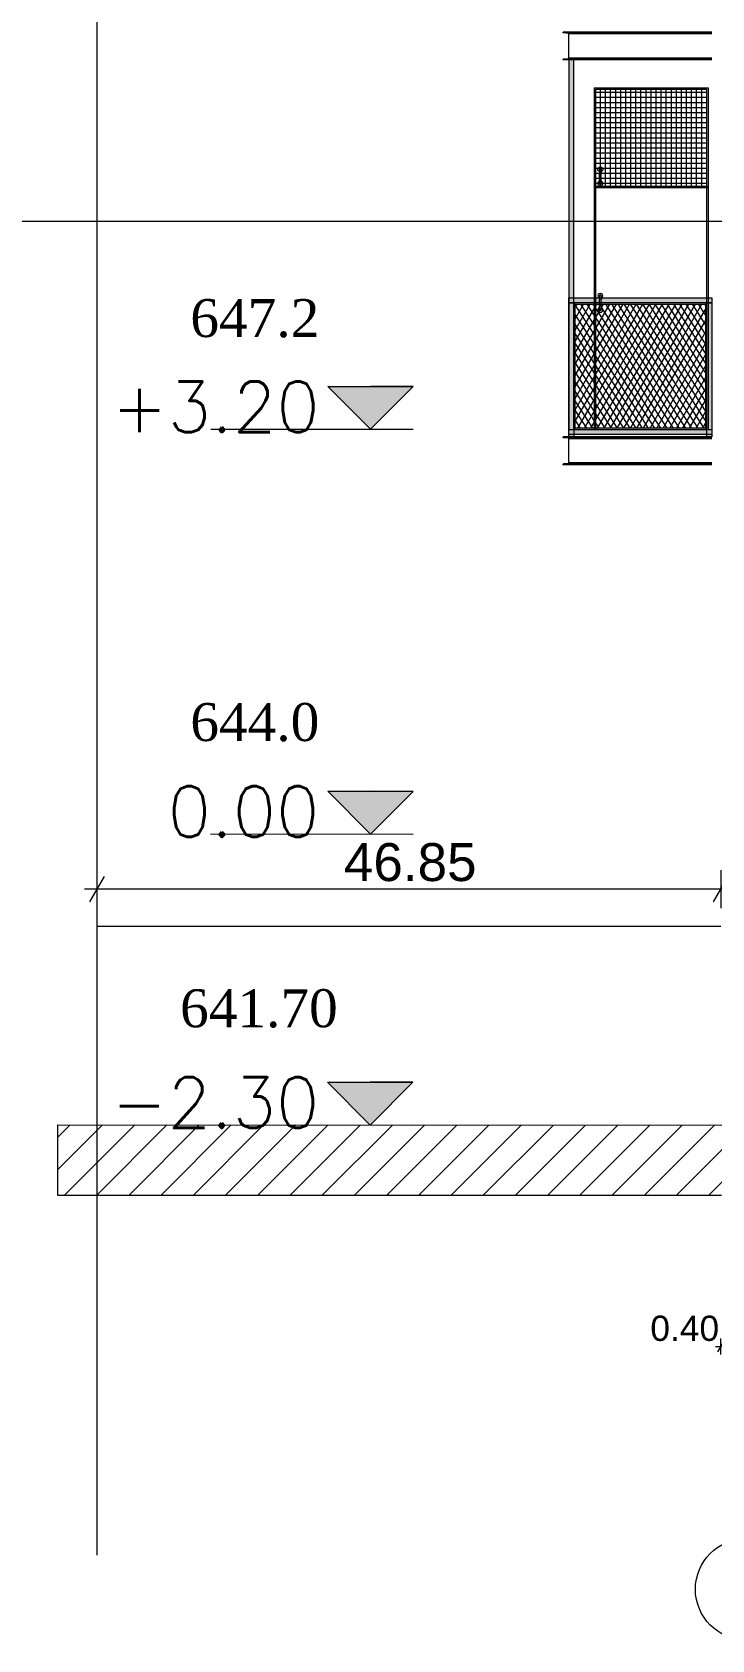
# Model space of a CAD drawing. Header units: millimetres. Extents: x 476244520 to 476657119, y 4620824743 to 4621446928.
# Drawn here: x 476606835 to 476612207, y 4621019597 to 4621032306 of the extents above; entities that cross this region are included whole.
import ezdxf

# ---------------------------------------------------------------- set-up
doc = ezdxf.new("R2010")
doc.units = ezdxf.units.MM
doc.header["$MEASUREMENT"] = 0
for name, color, linetype, lineweight in [('0_Pen_No__1_Pen_No__250', 7, 'Continuous', 0), ('0_Pen_No__250_Pen_No__142', 142, 'Continuous', 0), ('0_Pen_No__42_Pen_No__250_Pen_No__144', 144, 'Continuous', 0), ('2D Drafting - General_Pen_No__7_Pen_No__250', 7, 'Continuous', 0), ('2D Drafting - General_Pen_No__7_Pen_No__7', 7, 'Continuous', 0), ('New_2D Drafting - General_Pen_No__250', 7, 'Continuous', 0), ('New_2D Drafting - General_Pen_No__30_Pen_No__9_Pen_No__9_Pen_No__255', 255, 'Continuous', 0), ('New_2D Drafting - General_Pen_No__30_Pen_No__9_Pen_No__9_Pen_No__7', 7, 'Continuous', 0), ('New_2D Drafting - General_Pen_No__4', 7, 'Continuous', 0), ('New_2D Drafting - General_Pen_No__7', 7, 'Continuous', 0), ('New_New_piketebi_Pen_No__7_Pen_No__1', 1, 'Continuous', 0), ('New_Structural - Bearing_Pen_No__1', 1, 'Continuous', 0), ('New_Structural - Bearing_Pen_No__250', 7, 'Continuous', 0), ('Structural - Bearing_Pen_No__7', 7, 'Continuous', 0), ('zoma_Pen_No__1', 1, 'Continuous', 0), ('zoma_Pen_No__142', 142, 'Continuous', 0), ('zoma_Pen_No__1_Pen_No__142', 142, 'Continuous', 0), ('zoma_Pen_No__5_Pen_No__142', 142, 'Continuous', 0)]:
    doc.layers.add(name, color=color, linetype=linetype, lineweight=lineweight)
doc.layers.add('New_2D Drafting - General_Pen_No__254', color=7, linetype='Continuous', lineweight=0, true_color=0xcccccc)
doc.layers.add('zoma', color=7, linetype='Continuous')
doc.layers.add('zoma_Pen_No__5', color=7, linetype='Continuous')
doc.styles.add('GENERATED_STYLE_2', font='arial.ttf')
doc.styles.add('GENERATED_STYLE_7', font='times.ttf')
doc.linetypes.add('Break', pattern='A,0,[1,A-4 бѓЎбѓђбѓ®бѓљбѓ\x98 - nikas1.Shx,S=15.679026,R=0,X=0,Y=0],-1975.557214,0', length=1975.557214)
doc.dimstyles.new('GENERATED_STYLE__1', dxfattribs={"dimtxt": 200, "dimasz": 64.421331, "dimexe": 0.18, "dimexo": 3, "dimgap": 0.09, "dimtad": 1, "dimtih": 1, "dimtoh": 1, "dimlfac": 0.001, "dimzin": 0, "dimdsep": 46, "dimtxsty": 'GENERATED_STYLE_2', "dimblk": 'ARROWHEAD_2', "dimblk1": 'ARROWHEAD_2', "dimblk2": 'ARROWHEAD_2', "dimcen": 0.09, "dimclrd": 142, "dimclre": 142, "dimclrt": 142, "dimadec": 0, "dimazin": 0, "dimtfac": 1, "dimtdec": 4, "dimtmove": 0, "dimatfit": 3, "dimfxl": 1, "dimtolj": 1, "dimtzin": 0, "dimarcsym": 0})
doc.dimstyles.new('GENERATED_STYLE__3', dxfattribs={"dimtxt": 300, "dimasz": 152, "dimexe": 0.18, "dimexo": 3, "dimgap": 0.09, "dimtad": 1, "dimtih": 1, "dimtoh": 1, "dimlfac": 0.001, "dimzin": 0, "dimdsep": 46, "dimtxsty": 'GENERATED_STYLE_2', "dimblk": 'ARROWHEAD_2', "dimblk1": 'ARROWHEAD_2', "dimblk2": 'ARROWHEAD_2', "dimcen": 0.09, "dimclrd": 1, "dimclre": 1, "dimclrt": 1, "dimadec": 0, "dimazin": 0, "dimtfac": 1, "dimtdec": 4, "dimtmove": 0, "dimatfit": 3, "dimfxl": 1, "dimtolj": 1, "dimtzin": 0, "dimarcsym": 0})

# ---------------------------------------------------------------- blocks, each defined once
blk = doc.blocks.new('*D762', base_point=(476844527, 4621385791))
at = {"layer": 'zoma_Pen_No__142', "color": 142, "linetype": 'Continuous', "lineweight": 0, "transparency": 16777216}
for p, q in [((476612302, 4621021959), (476612253, 4621021874)), ((476612277, 4621021853), (476612277, 4621021980)), ((476612702, 4621021959), (476612653, 4621021874)), ((476612677, 4621021853), (476612677, 4621021980)), ((476612236, 4621021917), (476612277, 4621021917)), ((476612277, 4621021917), (476612677, 4621021917))]:
    blk.add_line(p, q, dxfattribs=at)
at = {"layer": 'zoma_Pen_No__142', "color": 142, "lineweight": 0, "transparency": 16777216, "insert": (476611721, 4621021957), "char_height": 200, "attachment_point": 7, "style": 'GENERATED_STYLE_2'}
blk.add_mtext('\\A1;{\\pql;\\fArial CYR|b0|i0|c204|p34;0.40}', dxfattribs=at)
blk = doc.blocks.new('ARROWHEAD_2')
at = {"color": 0, "linetype": 'Continuous', "lineweight": 0}
for p, q in [((0, 0), (-1, 0)), ((-0.378, -0.655), (0.378, 0.655))]:
    blk.add_line(p, q, dxfattribs=at)
blk = doc.blocks.new('*D771', base_point=(476844527, 4621385791))
at = {"layer": 'zoma_Pen_No__1', "color": 1, "linetype": 'Continuous', "lineweight": 0, "transparency": 16777216}
for p, q in [((476607347, 4621025681), (476607347, 4621025381)), ((476612277, 4621025681), (476612277, 4621025381)), ((476607347, 4621025531), (476607249, 4621025531)), ((476607405, 4621025631), (476607289, 4621025431)), ((476612277, 4621025531), (476607347, 4621025531)), ((476612219, 4621025431), (476612335, 4621025631)), ((476612375, 4621025531), (476612277, 4621025531))]:
    blk.add_line(p, q, dxfattribs=at)
at = {"layer": 'zoma_Pen_No__1', "color": 1, "lineweight": 0, "transparency": 16777216, "insert": (476609299, 4621025591), "char_height": 300, "attachment_point": 7, "style": 'GENERATED_STYLE_2'}
blk.add_mtext('\\A1;{\\pql;\\fArial CYR|b0|i0|c204|p34;46.85}', dxfattribs=at)
blk = doc.blocks.new('Line_16', base_point=(476616180, 4621030809))
at = {"layer": 'zoma_Pen_No__5_Pen_No__142', "color": 142, "linetype": 'Continuous', "lineweight": 0}
blk.add_line((476616080, 4621030809), (476599563, 4621030809), dxfattribs=at)

msp = doc.modelspace()

# ---------------------------------------------------------------- hatches: boundary and pattern name
at = {"layer": '0_Pen_No__250_Pen_No__142', "linetype": 'Continuous', "lineweight": 0}
for points in [[(476609509.177, 4621029166.785), (476609171.649, 4621029504.479), (476609846.871, 4621029504.314)], [(476609508.396, 4621025966.962), (476609170.868, 4621026304.656), (476609846.09, 4621026304.491)], [(476609507.258, 4621023666.705), (476609169.73, 4621024004.398), (476609844.952, 4621024004.234)]]:
    msp.add_hatch(color=142, dxfattribs=at).paths.add_polyline_path(points)
at = {"layer": '2D Drafting - General_Pen_No__7_Pen_No__7', "linetype": 'Continuous', "lineweight": 0}
h = msp.add_hatch(dxfattribs=at)
h.set_pattern_fill('MASONRY_BLOCK', style=0, pattern_type=2)
h.set_pattern_definition([(45, (476844527.15, 4621385791.04), (-127.27922, 127.27922), [])])
h.paths.add_polyline_path([(476638990.415, 4621025966.681), (476638990.415, 4621025409.695), (476629956.096, 4621025409.695), (476612277.026, 4621023110.182), (476607039.153, 4621023110.189), (476607039.153, 4621023667.311), (476612277.162, 4621023666.024), (476629976.822, 4621025966.681)])
at = {"layer": 'New_2D Drafting - General_Pen_No__254', "linetype": 'Continuous', "lineweight": 0, "true_color": 0xcccccc}
h = msp.add_hatch(dxfattribs=at)
h.set_pattern_fill('GRID_100X100', color=254, style=0, pattern_type=2)
h.set_pattern_definition([(0, (476844527.15, 4621385791.044), (0, 40), []), (90, (476844527.15, 4621385791.044), (-40, 0), [])])
h.paths.add_polyline_path([(476612165.163, 4621031086.029), (476611289.165, 4621031086.029), (476611289.165, 4621031854.029), (476612165.163, 4621031854.029)])
at = {"layer": 'New_2D Drafting - General_Pen_No__30_Pen_No__9_Pen_No__9_Pen_No__255', "linetype": 'Continuous', "lineweight": 0}
for points in [[(476611077.199, 4621032086.029), (476611077.198, 4621029166.029), (476611117.198, 4621029166.029), (476611117.199, 4621032086.029)], [(476612207.004, 4621030206.031), (476612207.004, 4621030166.031), (476611077.374, 4621030166.031), (476611077.374, 4621030206.031)], [(476611117.38, 4621029106.029), (476611077.374, 4621029106.029), (476611077.374, 4621030166.031), (476611117.38, 4621030166.031)], [(476611117.38, 4621029166.029), (476611127.38, 4621029176.029), (476611127.38, 4621030156.031), (476611117.38, 4621030166.031)], [(476612156.998, 4621030156.031), (476612166.998, 4621030166.031), (476611117.38, 4621030166.031), (476611127.38, 4621030156.031)], [(476612156.998, 4621029176.029), (476612166.998, 4621029166.029), (476612166.998, 4621030166.031), (476612156.998, 4621030156.031)], [(476612207.004, 4621029106.029), (476612166.998, 4621029106.029), (476612166.998, 4621030166.031), (476612207.004, 4621030166.031)], [(476612207.004, 4621029166.029), (476612207.004, 4621029126.029), (476611077.374, 4621029126.029), (476611077.374, 4621029166.029)], [(476612167.367, 4621029166.029), (476612157.367, 4621029176.029), (476611127.38, 4621029176.029), (476611117.38, 4621029166.029)]]:
    msp.add_hatch(color=255, dxfattribs=at).paths.add_polyline_path(points)
at = {"layer": 'New_2D Drafting - General_Pen_No__7', "linetype": 'Continuous', "lineweight": 0}
h = msp.add_hatch(dxfattribs=at)
h.set_pattern_fill('BATT_INSULATION', style=0, pattern_type=2)
h.set_pattern_definition([(60, (476844527.15, 4621385791.044), (-38.971143, 22.5), []), (122.833095, (476844527.15, 4621385791.044), (36.8060797, 18.75), [])])
h.paths.add_polyline_path([(476611127.38, 4621030156.031), (476612156.998, 4621030156.031), (476612156.998, 4621029176.029), (476611127.38, 4621029176.029)])

# ---------------------------------------------------------------- linework, layer by layer
at = {"layer": '0_Pen_No__1_Pen_No__250', "color": 7, "linetype": 'Continuous', "lineweight": 0, "flags": 128}
for points in [[(476609509.177, 4621029166.785), (476609171.649, 4621029504.479), (476609509.26, 4621029504.396)], [(476609509.177, 4621029166.785), (476609846.871, 4621029504.314), (476609509.26, 4621029504.396)], [(476608246.789, 4621029167.094), (476609846.789, 4621029166.703)], [(476609508.396, 4621025966.962), (476609170.868, 4621026304.656), (476609508.479, 4621026304.573)], [(476609508.396, 4621025966.962), (476609846.09, 4621026304.491), (476609508.479, 4621026304.573)], [(476608246.007, 4621025967.271), (476609846.007, 4621025966.88)], [(476609507.258, 4621023666.705), (476609169.73, 4621024004.398), (476609507.341, 4621024004.316)], [(476609507.258, 4621023666.705), (476609844.952, 4621024004.234), (476609507.341, 4621024004.316)], [(476608244.87, 4621023667.013), (476609844.87, 4621023666.622)]]:
    msp.add_lwpolyline(points, dxfattribs=at)
at = {"layer": '0_Pen_No__250_Pen_No__142', "color": 142, "linetype": 'Continuous', "lineweight": 0, "flags": 128}
for points in [[(476609509.177, 4621029166.785), (476609171.649, 4621029504.479), (476609846.871, 4621029504.314)], [(476609508.396, 4621025966.962), (476609170.868, 4621026304.656), (476609846.09, 4621026304.491)], [(476609507.258, 4621023666.705), (476609169.73, 4621024004.398), (476609844.952, 4621024004.234)]]:
    msp.add_lwpolyline(points, close=True, dxfattribs=at)
at = {"layer": '0_Pen_No__42_Pen_No__250_Pen_No__144', "color": 144, "linetype": 'Continuous', "lineweight": 0}
msp.add_circle((476612477.151, 4621019996.817), 400, dxfattribs=at)
at = {"layer": '2D Drafting - General_Pen_No__7_Pen_No__250', "color": 7, "linetype": 'Continuous', "lineweight": 0, "flags": 128}
msp.add_lwpolyline([(476638990.415, 4621025966.681), (476638990.415, 4621025409.695), (476629956.096, 4621025409.695), (476612277.026, 4621023110.182), (476607039.153, 4621023110.189), (476607039.153, 4621023667.311), (476612277.162, 4621023666.024), (476629976.822, 4621025966.681)], close=True, dxfattribs=at)
at = {"layer": 'New_2D Drafting - General_Pen_No__250', "color": 7, "linetype": 'Continuous', "lineweight": 0, "flags": 128}
msp.add_lwpolyline([(476612165.163, 4621031086.029), (476611289.165, 4621031086.029), (476611289.165, 4621031854.029), (476612165.163, 4621031854.029)], close=True, dxfattribs=at)
at = {"layer": 'New_2D Drafting - General_Pen_No__30_Pen_No__9_Pen_No__9_Pen_No__7', "color": 7, "linetype": 'Continuous', "lineweight": 0, "flags": 128}
for points in [[(476611077.199, 4621032086.029), (476611077.198, 4621029166.029), (476611117.198, 4621029166.029), (476611117.199, 4621032086.029)], [(476612207.004, 4621030206.031), (476612207.004, 4621030166.031), (476611077.374, 4621030166.031), (476611077.374, 4621030206.031)], [(476611117.38, 4621029106.029), (476611077.374, 4621029106.029), (476611077.374, 4621030166.031), (476611117.38, 4621030166.031)], [(476611117.38, 4621029166.029), (476611127.38, 4621029176.029), (476611127.38, 4621030156.031), (476611117.38, 4621030166.031)], [(476612156.998, 4621030156.031), (476612166.998, 4621030166.031), (476611117.38, 4621030166.031), (476611127.38, 4621030156.031)], [(476612156.998, 4621029176.029), (476612166.998, 4621029166.029), (476612166.998, 4621030166.031), (476612156.998, 4621030156.031)], [(476612207.004, 4621029106.029), (476612166.998, 4621029106.029), (476612166.998, 4621030166.031), (476612207.004, 4621030166.031)], [(476612207.004, 4621029166.029), (476612207.004, 4621029126.029), (476611077.374, 4621029126.029), (476611077.374, 4621029166.029)], [(476612167.367, 4621029166.029), (476612157.367, 4621029176.029), (476611127.38, 4621029176.029), (476611117.38, 4621029166.029)]]:
    msp.add_lwpolyline(points, close=True, dxfattribs=at)
at = {"layer": 'New_2D Drafting - General_Pen_No__4', "color": 7, "linetype": 'Continuous', "lineweight": 0, "flags": 128}
msp.add_lwpolyline([(476611127.38, 4621030156.031), (476612156.998, 4621030156.031), (476612156.998, 4621029176.029), (476611127.38, 4621029176.029)], close=True, dxfattribs=at)
at = {"layer": 'New_Structural - Bearing_Pen_No__1', "color": 1, "linetype": 'Continuous', "lineweight": 0}
msp.add_line((476607347.162, 4621046996.649), (476607347.162, 4621020265.322), dxfattribs=at)
at = {"layer": 'New_Structural - Bearing_Pen_No__1', "color": 1, "linetype": 'Break', "lineweight": 0}
msp.add_line((476607347.162, 4621025239.556), (476612277.162, 4621025239.556), dxfattribs=at)
at = {"layer": 'New_Structural - Bearing_Pen_No__250', "color": 7, "linetype": 'Continuous', "lineweight": 0}
for p, q in [((476611277.165, 4621031866.029), (476611277.164, 4621031086.029)), ((476611277.165, 4621031866.029), (476612177.163, 4621031866.029)), ((476612177.163, 4621031866.029), (476612177.163, 4621031086.029)), ((476611289.164, 4621031086.029), (476611289.165, 4621031854.029)), ((476611289.165, 4621031854.029), (476612165.163, 4621031854.029)), ((476612165.163, 4621031854.029), (476612165.163, 4621031086.029)), ((476611306.093, 4621031221.029), (476611308.773, 4621031231.029)), ((476611308.773, 4621031231.029), (476611316.093, 4621031238.349)), ((476611316.093, 4621031238.349), (476611326.093, 4621031241.029)), ((476611320.031, 4621031224.529), (476611322.593, 4621031227.091)), ((476611322.593, 4621031227.091), (476611326.093, 4621031228.029)), ((476611326.093, 4621031241.029), (476611336.093, 4621031238.349)), ((476611326.093, 4621031228.029), (476611329.593, 4621031227.091)), ((476611329.593, 4621031227.091), (476611332.156, 4621031224.529)), ((476611336.093, 4621031238.349), (476611343.414, 4621031231.029)), ((476611343.414, 4621031231.029), (476611346.093, 4621031221.029)), ((476611308.773, 4621031211.029), (476611306.093, 4621031221.029)), ((476611306.093, 4621031111.029), (476611308.773, 4621031121.029)), ((476611308.773, 4621031101.029), (476611306.093, 4621031111.029)), ((476611316.093, 4621031203.708), (476611308.773, 4621031211.029)), ((476611308.773, 4621031121.029), (476611316.093, 4621031128.349)), ((476611316.093, 4621031093.708), (476611308.773, 4621031101.029)), ((476611319.093, 4621031202.905), (476611316.093, 4621031203.708)), ((476611316.093, 4621031128.349), (476611319.093, 4621031129.153)), ((476611319.093, 4621031221.029), (476611320.031, 4621031224.529)), ((476611319.093, 4621031221.029), (476611319.093, 4621031217.01)), ((476611319.093, 4621031217.01), (476611319.093, 4621031206.029)), ((476611319.093, 4621031206.029), (476611319.093, 4621031191.029)), ((476611319.093, 4621031141.029), (476611319.093, 4621031191.029)), ((476611319.093, 4621031126.029), (476611319.093, 4621031141.029)), ((476611319.093, 4621031115.048), (476611319.093, 4621031126.029)), ((476611319.093, 4621031111.029), (476611319.093, 4621031115.048)), ((476611320.031, 4621031107.529), (476611319.093, 4621031111.029)), ((476611322.593, 4621031104.967), (476611320.031, 4621031107.529)), ((476611326.093, 4621031104.029), (476611322.593, 4621031104.967)), ((476611329.593, 4621031104.967), (476611326.093, 4621031104.029)), ((476611332.156, 4621031107.529), (476611329.593, 4621031104.967)), ((476611332.156, 4621031224.529), (476611333.093, 4621031221.029)), ((476611333.093, 4621031111.029), (476611332.156, 4621031107.529)), ((476611333.093, 4621031221.029), (476611333.093, 4621031217.01)), ((476611333.093, 4621031217.01), (476611333.093, 4621031206.029)), ((476611333.093, 4621031206.029), (476611333.093, 4621031191.029)), ((476611336.093, 4621031203.708), (476611333.093, 4621031202.905)), ((476611333.093, 4621031141.029), (476611333.093, 4621031191.029)), ((476611333.093, 4621031126.029), (476611333.093, 4621031141.029)), ((476611333.093, 4621031129.153), (476611336.093, 4621031128.349)), ((476611333.093, 4621031115.048), (476611333.093, 4621031126.029)), ((476611333.093, 4621031111.029), (476611333.093, 4621031115.048)), ((476611343.414, 4621031211.029), (476611336.093, 4621031203.708)), ((476611336.093, 4621031128.349), (476611343.414, 4621031121.029)), ((476611343.414, 4621031101.029), (476611336.093, 4621031093.708)), ((476611346.093, 4621031221.029), (476611343.414, 4621031211.029)), ((476611343.414, 4621031121.029), (476611346.093, 4621031111.029)), ((476611346.093, 4621031111.029), (476611343.414, 4621031101.029)), ((476611277.164, 4621031086.029), (476611277.163, 4621029166.029)), ((476611277.164, 4621031086.029), (476612177.163, 4621031086.029)), ((476612177.163, 4621031074.029), (476611277.164, 4621031074.029)), ((476611289.163, 4621029166.029), (476611289.164, 4621031086.029)), ((476611326.093, 4621031091.029), (476611316.093, 4621031093.708)), ((476611336.093, 4621031093.708), (476611326.093, 4621031091.029)), ((476612165.163, 4621031086.029), (476612165.162, 4621029166.029)), ((476612165.163, 4621031086.029), (476612177.163, 4621031086.029)), ((476612177.163, 4621031086.029), (476612177.162, 4621029166.029)), ((476611308.772, 4621030231.029), (476611306.093, 4621030221.029)), ((476611306.093, 4621030221.029), (476611308.772, 4621030211.029)), ((476611316.093, 4621030238.349), (476611308.772, 4621030231.029)), ((476611308.772, 4621030211.029), (476611316.093, 4621030203.708)), ((476611326.093, 4621030241.029), (476611316.093, 4621030238.349)), ((476611320.031, 4621030224.529), (476611319.093, 4621030221.029)), ((476611319.093, 4621030221.029), (476611319.093, 4621030217.01)), ((476611319.093, 4621030217.01), (476611319.093, 4621030206.029)), ((476611322.593, 4621030227.091), (476611320.031, 4621030224.529)), ((476611326.093, 4621030228.029), (476611322.593, 4621030227.091)), ((476611336.093, 4621030238.349), (476611326.093, 4621030241.029)), ((476611329.593, 4621030227.091), (476611326.093, 4621030228.029)), ((476611332.155, 4621030224.529), (476611329.593, 4621030227.091)), ((476611333.093, 4621030221.029), (476611332.155, 4621030224.529)), ((476611333.093, 4621030221.029), (476611333.093, 4621030217.01)), ((476611333.093, 4621030217.01), (476611333.093, 4621030206.029)), ((476611343.413, 4621030231.029), (476611336.093, 4621030238.349)), ((476611336.093, 4621030203.708), (476611343.413, 4621030211.029)), ((476611346.093, 4621030221.029), (476611343.413, 4621030231.029)), ((476611343.413, 4621030211.029), (476611346.093, 4621030221.029)), ((476611308.772, 4621030121.029), (476611306.093, 4621030111.029)), ((476611306.093, 4621030111.029), (476611308.772, 4621030101.029)), ((476611316.093, 4621030128.349), (476611308.772, 4621030121.029)), ((476611308.772, 4621030101.029), (476611316.093, 4621030093.708)), ((476611316.093, 4621030203.708), (476611319.093, 4621030202.905)), ((476611319.093, 4621030129.153), (476611316.093, 4621030128.349)), ((476611316.093, 4621030093.708), (476611326.093, 4621030091.029)), ((476611319.093, 4621030206.029), (476611319.093, 4621030191.029)), ((476611319.093, 4621030141.029), (476611319.093, 4621030191.029)), ((476611319.093, 4621030126.029), (476611319.093, 4621030141.029)), ((476611319.093, 4621030115.048), (476611319.093, 4621030126.029)), ((476611319.093, 4621030111.029), (476611319.093, 4621030115.048)), ((476611319.093, 4621030111.029), (476611320.031, 4621030107.529)), ((476611320.031, 4621030107.529), (476611322.593, 4621030104.967)), ((476611322.593, 4621030104.967), (476611326.093, 4621030104.029)), ((476611326.093, 4621030104.029), (476611329.593, 4621030104.967)), ((476611326.093, 4621030091.029), (476611336.093, 4621030093.708)), ((476611329.593, 4621030104.967), (476611332.155, 4621030107.529)), ((476611332.155, 4621030107.529), (476611333.093, 4621030111.029)), ((476611333.093, 4621030206.029), (476611333.093, 4621030191.029)), ((476611333.093, 4621030202.905), (476611336.093, 4621030203.708)), ((476611333.093, 4621030141.029), (476611333.093, 4621030191.029)), ((476611333.093, 4621030126.029), (476611333.093, 4621030141.029)), ((476611336.093, 4621030128.349), (476611333.093, 4621030129.153)), ((476611333.093, 4621030115.048), (476611333.093, 4621030126.029)), ((476611333.093, 4621030111.029), (476611333.093, 4621030115.048)), ((476611343.413, 4621030121.029), (476611336.093, 4621030128.349)), ((476611336.093, 4621030093.708), (476611343.413, 4621030101.029)), ((476611346.093, 4621030111.029), (476611343.413, 4621030121.029)), ((476611343.413, 4621030101.029), (476611346.093, 4621030111.029)), ((476612045.294, 4621029166.029), (476612057.294, 4621029166.029))]:
    msp.add_line(p, q, dxfattribs=at)
at = {"layer": 'Structural - Bearing_Pen_No__7', "color": 7, "linetype": 'Continuous', "lineweight": 0}
for p, q in [((476611031.048, 4621032303.534), (476611031.048, 4621032306.029)), ((476612207.004, 4621032306.029), (476611031.048, 4621032306.029)), ((476611031.447, 4621032302.003), (476611031.048, 4621032303.534)), ((476612207.004, 4621032303.534), (476611031.048, 4621032303.534)), ((476611032.585, 4621032300.706), (476611031.447, 4621032302.003)), ((476611034.288, 4621032299.839), (476611032.585, 4621032300.706)), ((476611035.51, 4621032299.579), (476611034.288, 4621032299.839)), ((476611072.911, 4621032295.589), (476611035.51, 4621032299.579)), ((476612207.004, 4621032299.578), (476611035.51, 4621032299.579)), ((476611074.133, 4621032295.33), (476611072.911, 4621032295.589)), ((476612207.004, 4621032295.589), (476611072.911, 4621032295.589)), ((476611075.836, 4621032294.462), (476611074.133, 4621032295.33)), ((476611076.974, 4621032293.165), (476611075.836, 4621032294.462)), ((476611077.374, 4621032291.634), (476611076.974, 4621032293.165)), ((476611077.374, 4621032100.424), (476611077.374, 4621032291.634)), ((476612207.004, 4621032291.634), (476611077.374, 4621032291.634)), ((476611031.048, 4621032088.524), (476611031.447, 4621032090.055)), ((476611031.048, 4621032086.029), (476611031.048, 4621032088.524)), ((476612207.004, 4621032088.524), (476611031.048, 4621032088.524)), ((476612207.004, 4621032086.029), (476611031.048, 4621032086.029)), ((476611031.447, 4621032090.055), (476611032.585, 4621032091.353)), ((476611032.585, 4621032091.353), (476611034.288, 4621032092.22)), ((476611034.288, 4621032092.22), (476611035.51, 4621032092.48)), ((476611035.51, 4621032092.48), (476611072.911, 4621032096.469)), ((476612207.004, 4621032092.479), (476611035.51, 4621032092.48)), ((476611072.911, 4621032096.469), (476611074.133, 4621032096.729)), ((476612207.004, 4621032096.469), (476611072.911, 4621032096.469)), ((476611074.133, 4621032096.729), (476611075.836, 4621032097.596)), ((476611075.836, 4621032097.596), (476611076.974, 4621032098.894)), ((476611076.974, 4621032098.894), (476611077.374, 4621032100.424)), ((476612207.004, 4621032100.424), (476611077.374, 4621032100.424)), ((476611031.048, 4621029103.534), (476611031.048, 4621029106.029)), ((476612207.004, 4621029106.029), (476611031.048, 4621029106.029)), ((476611031.447, 4621029102.003), (476611031.048, 4621029103.534)), ((476612207.004, 4621029103.534), (476611031.048, 4621029103.534)), ((476611032.585, 4621029100.706), (476611031.447, 4621029102.003)), ((476611034.288, 4621029099.839), (476611032.585, 4621029100.706)), ((476611035.51, 4621029099.579), (476611034.288, 4621029099.839)), ((476611072.911, 4621029095.589), (476611035.51, 4621029099.579)), ((476612207.004, 4621029099.578), (476611035.51, 4621029099.579)), ((476611074.133, 4621029095.33), (476611072.911, 4621029095.589)), ((476612207.004, 4621029095.589), (476611072.911, 4621029095.589)), ((476611075.836, 4621029094.462), (476611074.133, 4621029095.33)), ((476611076.974, 4621029093.165), (476611075.836, 4621029094.462)), ((476611077.374, 4621029091.634), (476611076.974, 4621029093.165)), ((476611077.374, 4621028900.424), (476611077.374, 4621029091.634)), ((476612207.004, 4621029091.634), (476611077.374, 4621029091.634)), ((476611031.048, 4621028888.524), (476611031.447, 4621028890.055)), ((476611031.048, 4621028886.029), (476611031.048, 4621028888.524)), ((476612207.004, 4621028888.524), (476611031.048, 4621028888.524)), ((476612207.004, 4621028886.029), (476611031.048, 4621028886.029)), ((476611031.447, 4621028890.055), (476611032.585, 4621028891.353)), ((476611032.585, 4621028891.353), (476611034.288, 4621028892.22)), ((476611034.288, 4621028892.22), (476611035.51, 4621028892.48)), ((476611035.51, 4621028892.48), (476611072.911, 4621028896.469)), ((476612207.004, 4621028892.479), (476611035.51, 4621028892.48)), ((476611072.911, 4621028896.469), (476611074.133, 4621028896.729)), ((476612207.004, 4621028896.469), (476611072.911, 4621028896.469)), ((476611074.133, 4621028896.729), (476611075.836, 4621028897.596)), ((476611075.836, 4621028897.596), (476611076.974, 4621028898.894)), ((476611076.974, 4621028898.894), (476611077.374, 4621028900.424)), ((476612207.004, 4621028900.424), (476611077.374, 4621028900.424))]:
    msp.add_line(p, q, dxfattribs=at)

# ---------------------------------------------------------------- block references
at = {"layer": 'zoma_Pen_No__5', "color": 142, "linetype": 'Continuous', "lineweight": 0}
msp.add_blockref('Line_16', (476616179.535, 4621030808.825), dxfattribs=at)

# ---------------------------------------------------------------- texts
at = {"layer": 'New_New_piketebi_Pen_No__7_Pen_No__1', "color": 1, "linetype": 'Continuous', "lineweight": 0, "char_height": 300, "attachment_point": 6, "style": 'GENERATED_STYLE_7'}
for s, insert in [('\\A1;{\\pqr;\\fTimes New Roman|b0|i0|c0|p18;64\\fTimes New Roman|b0|i0|c0|p18;7\\fTimes New Roman|b0|i0|c0|p18;.\\fTimes New Roman|b0|i0|c0|p18;2}', (476609105.04, 4621030042.708)), ('\\A1;{\\pqr;\\fTimes New Roman|b0|i0|c0|p18;6\\fTimes New Roman|b0|i0|c0|p18;4\\fTimes New Roman|b0|i0|c0|p18;4.\\fTimes New Roman|b0|i0|c0|p18;0}', (476609105.04, 4621026849.081)), ('\\A1;{\\pqr;\\fTimes New Roman|b0|i0|c0|p18;641.\\fTimes New Roman|b0|i0|c0|p18;70}', (476609250.518, 4621024586.551))]:
    msp.add_mtext(s, dxfattribs=dict(at, insert=insert))
at = {"layer": 'zoma_Pen_No__1_Pen_No__142', "color": 142, "linetype": 'Continuous', "lineweight": 0, "char_height": 400, "attachment_point": 9, "rotation": 359.9860128}
for s, insert in [('\\A1;{\\pqr;\\Ftxt.shx;+\\Ftxt.shx;3\\Ftxt.shx;.20}', (476609106.863, 4621029143.838)), ('\\A1;{\\pqr;\\Ftxt.shx;0\\Ftxt.shx;.00}', (476609106.082, 4621025944.015)), ('\\A1;{\\pqr;\\Ftxt.shx;-2.\\Ftxt.shx;30}', (476609104.944, 4621023643.758))]:
    msp.add_mtext(s, dxfattribs=dict(at, insert=insert))

# ---------------------------------------------------------------- dimensions: what is measured, and where the dimension line sits
at = {"layer": 'zoma', "color": 142, "linetype": 'Continuous', "lineweight": 0}
dim = msp.add_linear_dim(base=(476612677.151, 4621021916.552), p1=(476612277.151, 4621046074.947), p2=(476612677.151, 4621046074.947), dimstyle='GENERATED_STYLE__1', dxfattribs=at)
dim.commit()
dim.dimension.update_dxf_attribs({"geometry": '*D762', "text_midpoint": (476611980.303, 4621022056.552), "dimtype": 160})
at = {"layer": 'zoma', "color": 1, "linetype": 'Continuous', "lineweight": 0}
dim = msp.add_linear_dim(base=(476607347.162, 4621025531.247), p1=(476612277.162, 4621025601.622), p2=(476607347.162, 4621025584.028), angle=180, text='46.85', dimstyle='GENERATED_STYLE__3', dxfattribs=at)
dim.commit()
dim.dimension.update_dxf_attribs({"geometry": '*D771', "text_midpoint": (476609803.249, 4621025741.247), "dimtype": 160})

doc.saveas('drawing.dxf')
